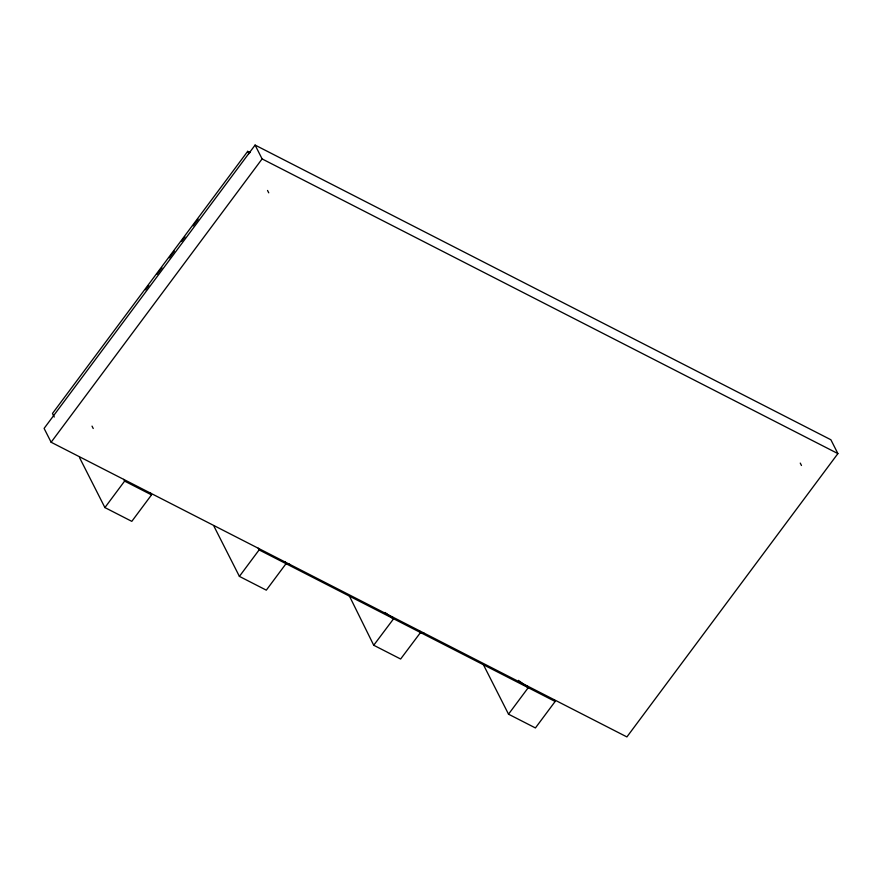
<?xml version="1.0" encoding="UTF-8"?>
<svg xmlns="http://www.w3.org/2000/svg" width="882" height="882" viewBox="0 0 882 882"><rect width="100%" height="100%" fill="white"/><g stroke="black" fill="none" stroke-linecap="round" stroke-linejoin="round"><path stroke-width="1.32" d="M250.124 152.597L247.688 151.351L52.468 413.493L54.265 417.032M145.519 289.836L148.815 285.426M157.029 274.39L161.957 267.775M169.355 257.842L174.283 251.227M181.67 241.293L184.966 236.883M193.18 225.847L198.108 219.232M255.096 145.078L44.1 428.409L51.123 442.246L626.904 736.922L837.9 453.591L830.877 439.754L255.096 145.078L262.108 158.914L837.9 453.591M51.123 442.246L262.108 158.914M150.646 493.148L151.528 494.879L131.804 521.35L104.903 507.58L124.616 481.109L123.745 479.378M289.649 564.248L286.033 563.675L266.309 590.157L239.408 576.387L259.121 549.905L258.25 548.174M554.26 699.735L555.142 701.466L535.418 727.948L508.517 714.177L528.23 687.695L527.359 685.976M424.418 633.397L420.416 632.67L400.626 659.019L373.725 645.249L393.504 618.899L392.633 617.168M259.121 549.905L555.142 701.466M124.616 481.109L151.528 494.879M528.23 687.695L518.484 680.375M393.504 618.899L385.015 612.461M800.261 463.094L801.473 465.487M247.688 151.351L248.878 153.7M267.522 190.446L268.734 192.838M483.071 664.036L508.517 714.177M419.534 630.939L420.416 632.67M285.151 561.944L286.033 563.675M214.017 526.345L239.408 576.387M92.026 426.116L93.238 428.509M79.479 457.493L104.903 507.58M349.36 595.934L373.725 645.249"/></g></svg>
